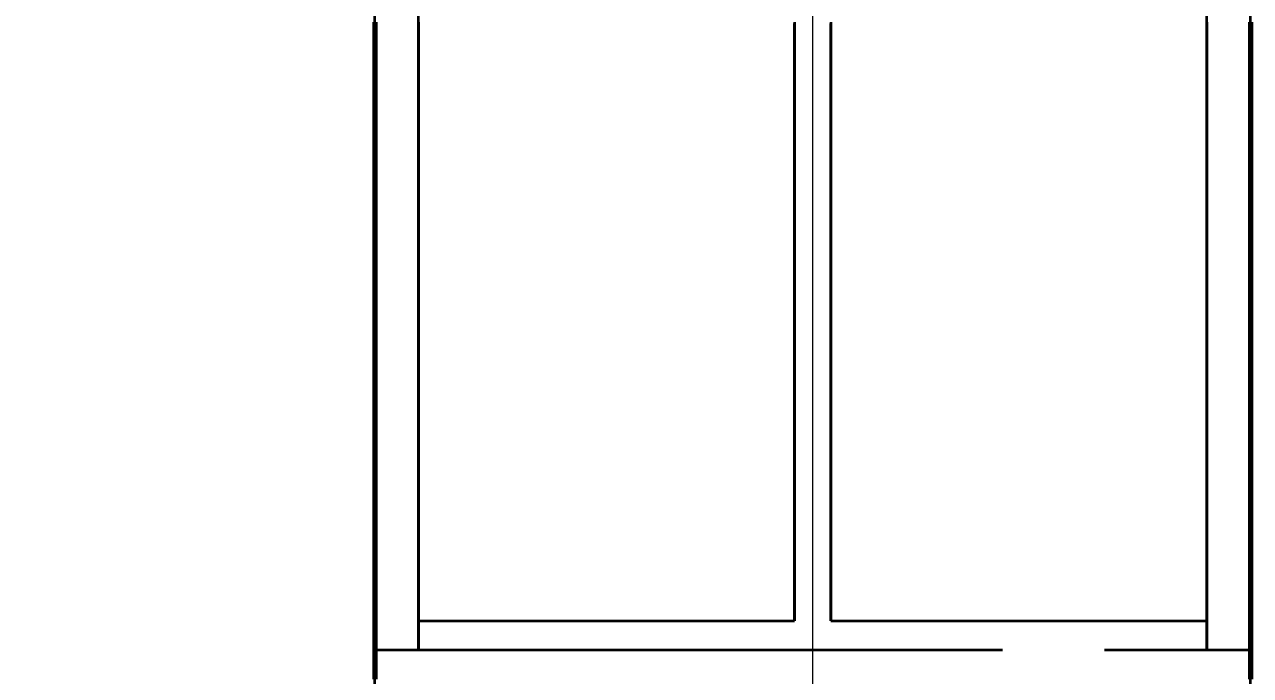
# Model space of a CAD drawing. Header units: millimetres. Extents: x 0 to 2382, y 0 to 420.
# Drawn here: x 179.2 to 187.6, y 111.22 to 115.68 of the extents above; entities that cross this region are included whole.
import ezdxf

# ---------------------------------------------------------------- set-up
doc = ezdxf.new("R2010")
doc.units = ezdxf.units.MM
doc.linetypes.add('IRAM-E-TRAZOS', pattern=[5, 4, -1])
for name, color, linetype, lineweight in [('01-VISIBLE', 7, 'CONTINUOUS', 70), ('02-OCULTA', 4, 'IRAM-E-TRAZOS', 35), ('04-COTA', 3, 'CONTINUOUS', 18)]:
    doc.layers.add(name, color=color, linetype=linetype, lineweight=lineweight)
doc.styles.add('ISO3098', font='isocpeur.ttf')
doc.dimstyles.new('FLAMA-IRAM', dxfattribs={"dimtxt": 3.5, "dimasz": 3.5, "dimexe": 2, "dimexo": 1.5, "dimgap": 1, "dimtad": 1, "dimdec": 1, "dimtxsty": 'ISO3098', "dimblk": 'IRAM_FLECHA', "dimblk1": 'IRAM_FLECHA', "dimblk2": 'IRAM_FLECHA', "dimcen": 2.5, "dimclrd": 256, "dimclre": 256, "dimclrt": 256, "dimazin": 3, "dimtfac": 1, "dimtmove": 0, "dimatfit": 3, "dimlwd": 18, "dimlwe": 18})

# ---------------------------------------------------------------- blocks, each defined once
blk = doc.blocks.new('IRAM_FLECHA')
blk.add_solid([(0, 0), (-1, 0.125), (-1, -0.125)])

msp = doc.modelspace()

# ---------------------------------------------------------------- linework, layer by layer
at = {"layer": '01-VISIBLE'}
for points in [[(181.6, 115.7), (181.6, 115.65), (181.6, 115.6), (181.6, 115.55), (181.6, 115.5), (181.6, 115.45), (181.6, 115.4), (181.6, 115.35), (181.6, 115.3), (181.6, 115.25), (181.6, 115.2), (181.6, 115.15), (181.6, 115.1), (181.6, 115.05), (181.6, 115), (181.6, 114.95), (181.6, 114.9), (181.6, 114.85), (181.6, 114.8), (181.6, 114.75), (181.6, 114.7), (181.6, 114.65), (181.6, 114.6), (181.6, 114.55), (181.6, 114.5), (181.6, 114.45), (181.6, 114.4), (181.6, 114.35), (181.6, 114.3), (181.6, 114.25), (181.6, 114.2), (181.6, 114.15), (181.6, 114.1), (181.6, 114.05), (181.6, 114), (181.6, 113.95), (181.6, 113.9), (181.6, 113.85), (181.6, 113.8), (181.6, 113.75), (181.6, 113.7), (181.6, 113.65), (181.6, 113.6), (181.6, 113.55), (181.6, 113.5), (181.6, 113.45), (181.6, 113.4), (181.6, 113.35), (181.6, 113.3), (181.6, 113.25), (181.6, 113.2), (181.6, 113.15), (181.6, 113.1), (181.6, 113.05), (181.6, 113), (181.6, 112.95), (181.6, 112.9), (181.6, 112.85), (181.6, 112.8), (181.6, 112.75), (181.6, 112.7), (181.6, 112.65), (181.6, 112.6), (181.6, 112.55), (181.6, 112.5), (181.6, 112.45), (181.6, 112.4), (181.6, 112.35), (181.6, 112.3), (181.6, 112.25), (181.6, 112.2), (181.6, 112.15), (181.6, 112.1), (181.6, 112.05), (181.6, 112), (181.6, 111.95), (181.6, 111.9), (181.6, 111.85), (181.6, 111.8), (181.6, 111.75), (181.6, 111.7), (181.6, 111.65), (181.6, 111.6), (181.6, 111.55), (181.6, 111.5), (181.6, 111.45), (181.6, 111.4), (181.6, 111.35), (181.6, 111.3), (181.6, 111.25), (181.6, 111.2)], [(187.6, 115.7), (187.6, 115.65), (187.6, 115.6), (187.6, 115.55), (187.6, 115.5), (187.6, 115.45), (187.6, 115.4), (187.6, 115.35), (187.6, 115.3), (187.6, 115.25), (187.6, 115.2), (187.6, 115.15), (187.6, 115.1), (187.6, 115.05), (187.6, 115), (187.6, 114.95), (187.6, 114.9), (187.6, 114.85), (187.6, 114.8), (187.6, 114.75), (187.6, 114.7), (187.6, 114.65), (187.6, 114.6), (187.6, 114.55), (187.6, 114.5), (187.6, 114.45), (187.6, 114.4), (187.6, 114.35), (187.6, 114.3), (187.6, 114.25), (187.6, 114.2), (187.6, 114.15), (187.6, 114.1), (187.6, 114.05), (187.6, 114), (187.6, 113.95), (187.6, 113.9), (187.6, 113.85), (187.6, 113.8), (187.6, 113.75), (187.6, 113.7), (187.6, 113.65), (187.6, 113.6), (187.6, 113.55), (187.6, 113.5), (187.6, 113.45), (187.6, 113.4), (187.6, 113.35), (187.6, 113.3), (187.6, 113.25), (187.6, 113.2), (187.6, 113.15), (187.6, 113.1), (187.6, 113.05), (187.6, 113), (187.6, 112.95), (187.6, 112.9), (187.6, 112.85), (187.6, 112.8), (187.6, 112.75), (187.6, 112.7), (187.6, 112.65), (187.6, 112.6), (187.6, 112.55), (187.6, 112.5), (187.6, 112.45), (187.6, 112.4), (187.6, 112.35), (187.6, 112.3), (187.6, 112.25), (187.6, 112.2), (187.6, 112.15), (187.6, 112.1), (187.6, 112.05), (187.6, 112), (187.6, 111.95), (187.6, 111.9), (187.6, 111.85), (187.6, 111.8), (187.6, 111.75), (187.6, 111.7), (187.6, 111.65), (187.6, 111.6), (187.6, 111.55), (187.6, 111.5), (187.6, 111.45), (187.6, 111.4), (187.6, 111.35), (187.6, 111.3), (187.6, 111.25), (187.6, 111.2)]]:
    msp.add_lwpolyline(points, dxfattribs=at)
at = {"layer": '02-OCULTA'}
for p, q in [((181.9, 111.6), (184.475, 111.6)), ((184.725, 111.6), (187.3, 111.6)), ((181.6, 111.4), (187.6, 111.4)), ((181.9, 111.4), (187.3, 111.4))]:
    msp.add_line(p, q, dxfattribs=at)
for points in [[(181.6, 111.4), (181.6, 111.463), (181.6, 111.526), (181.6, 111.589), (181.6, 111.652), (181.6, 111.715), (181.6, 111.778), (181.6, 111.841), (181.6, 111.904), (181.6, 111.967), (181.6, 112.03), (181.6, 112.093), (181.6, 112.156), (181.6, 112.219), (181.6, 112.282), (181.6, 112.345), (181.6, 112.408), (181.6, 112.471), (181.6, 112.534), (181.6, 112.597), (181.6, 112.66), (181.6, 112.723), (181.6, 112.786), (181.6, 112.849), (181.6, 112.912), (181.6, 112.975), (181.6, 113.038), (181.6, 113.101), (181.6, 113.164), (181.6, 113.227), (181.6, 113.29), (181.6, 113.353), (181.6, 113.416), (181.6, 113.479), (181.6, 113.542), (181.6, 113.605), (181.6, 113.668), (181.6, 113.731), (181.6, 113.794), (181.6, 113.857), (181.6, 113.92), (181.6, 113.983), (181.6, 114.046), (181.6, 114.109), (181.6, 114.172), (181.6, 114.235), (181.6, 114.298), (181.6, 114.361), (181.6, 114.424), (181.6, 114.487), (181.6, 114.55), (181.6, 114.613), (181.6, 114.676), (181.6, 114.739), (181.6, 114.802), (181.6, 114.865), (181.6, 114.928), (181.6, 114.991), (181.6, 115.054), (181.6, 115.117), (181.6, 115.18), (181.6, 115.243), (181.6, 115.306), (181.6, 115.369), (181.6, 115.432), (181.6, 115.495), (181.6, 115.558), (181.6, 115.621), (181.6, 115.684), (181.6, 115.747)], [(181.6, 115.7), (181.6, 115.65), (181.6, 115.6), (181.6, 115.55), (181.6, 115.5), (181.6, 115.45), (181.6, 115.4), (181.6, 115.35), (181.6, 115.3), (181.6, 115.25), (181.6, 115.2), (181.6, 115.15), (181.6, 115.1), (181.6, 115.05), (181.6, 115), (181.6, 114.95), (181.6, 114.9), (181.6, 114.85), (181.6, 114.8), (181.6, 114.75), (181.6, 114.7), (181.6, 114.65), (181.6, 114.6), (181.6, 114.55), (181.6, 114.5), (181.6, 114.45), (181.6, 114.4), (181.6, 114.35), (181.6, 114.3), (181.6, 114.25), (181.6, 114.2), (181.6, 114.15), (181.6, 114.1), (181.6, 114.05), (181.6, 114), (181.6, 113.95), (181.6, 113.9), (181.6, 113.85), (181.6, 113.8), (181.6, 113.75), (181.6, 113.7), (181.6, 113.65), (181.6, 113.6), (181.6, 113.55), (181.6, 113.5), (181.6, 113.45), (181.6, 113.4), (181.6, 113.35), (181.6, 113.3), (181.6, 113.25), (181.6, 113.2), (181.6, 113.15), (181.6, 113.1), (181.6, 113.05), (181.6, 113), (181.6, 112.95), (181.6, 112.9), (181.6, 112.85), (181.6, 112.8), (181.6, 112.75), (181.6, 112.7), (181.6, 112.65), (181.6, 112.6), (181.6, 112.55), (181.6, 112.5), (181.6, 112.45), (181.6, 112.4), (181.6, 112.35), (181.6, 112.3), (181.6, 112.25), (181.6, 112.2), (181.6, 112.15), (181.6, 112.1), (181.6, 112.05), (181.6, 112), (181.6, 111.95), (181.6, 111.9), (181.6, 111.85), (181.6, 111.8), (181.6, 111.75), (181.6, 111.7), (181.6, 111.65), (181.6, 111.6), (181.6, 111.55), (181.6, 111.5), (181.6, 111.45), (181.6, 111.4)], [(181.6, 111.1375), (181.6, 111.225), (181.6, 111.3125), (181.6, 111.4), (181.6, 111.4875), (181.6, 111.575), (181.6, 111.6625), (181.6, 111.75), (181.6, 111.8375), (181.6, 111.925), (181.6, 112.0125), (181.6, 112.1), (181.6, 112.1875), (181.6, 112.275), (181.6, 112.3625), (181.6, 112.45), (181.6, 112.5375), (181.6, 112.625), (181.6, 112.7125), (181.6, 112.8), (181.6, 112.8875), (181.6, 112.975), (181.6, 113.0625), (181.6, 113.15), (181.6, 113.2375), (181.6, 113.325), (181.6, 113.4125), (181.6, 113.5), (181.6, 113.5875), (181.6, 113.675), (181.6, 113.7625), (181.6, 113.85), (181.6, 113.9375), (181.6, 114.025), (181.6, 114.1125), (181.6, 114.2), (181.6, 114.2875), (181.6, 114.375), (181.6, 114.4625), (181.6, 114.55), (181.6, 114.6375), (181.6, 114.725), (181.6, 114.8125), (181.6, 114.9), (181.6, 114.9875), (181.6, 115.075), (181.6, 115.1625), (181.6, 115.25), (181.6, 115.3375), (181.6, 115.425), (181.6, 115.5125), (181.6, 115.6), (181.6, 115.6875)], [(181.9, 111.4), (181.9, 111.463), (181.9, 111.526), (181.9, 111.589), (181.9, 111.652), (181.9, 111.715), (181.9, 111.778), (181.9, 111.841), (181.9, 111.904), (181.9, 111.967), (181.9, 112.03), (181.9, 112.093), (181.9, 112.156), (181.9, 112.219), (181.9, 112.282), (181.9, 112.345), (181.9, 112.408), (181.9, 112.471), (181.9, 112.534), (181.9, 112.597), (181.9, 112.66), (181.9, 112.723), (181.9, 112.786), (181.9, 112.849), (181.9, 112.912), (181.9, 112.975), (181.9, 113.038), (181.9, 113.101), (181.9, 113.164), (181.9, 113.227), (181.9, 113.29), (181.9, 113.353), (181.9, 113.416), (181.9, 113.479), (181.9, 113.542), (181.9, 113.605), (181.9, 113.668), (181.9, 113.731), (181.9, 113.794), (181.9, 113.857), (181.9, 113.92), (181.9, 113.983), (181.9, 114.046), (181.9, 114.109), (181.9, 114.172), (181.9, 114.235), (181.9, 114.298), (181.9, 114.361), (181.9, 114.424), (181.9, 114.487), (181.9, 114.55), (181.9, 114.613), (181.9, 114.676), (181.9, 114.739), (181.9, 114.802), (181.9, 114.865), (181.9, 114.928), (181.9, 114.991), (181.9, 115.054), (181.9, 115.117), (181.9, 115.18), (181.9, 115.243), (181.9, 115.306), (181.9, 115.369), (181.9, 115.432), (181.9, 115.495), (181.9, 115.558), (181.9, 115.621), (181.9, 115.684), (181.9, 115.747)], [(181.9, 115.7), (181.9, 115.65), (181.9, 115.6), (181.9, 115.55), (181.9, 115.5), (181.9, 115.45), (181.9, 115.4), (181.9, 115.35), (181.9, 115.3), (181.9, 115.25), (181.9, 115.2), (181.9, 115.15), (181.9, 115.1), (181.9, 115.05), (181.9, 115), (181.9, 114.95), (181.9, 114.9), (181.9, 114.85), (181.9, 114.8), (181.9, 114.75), (181.9, 114.7), (181.9, 114.65), (181.9, 114.6), (181.9, 114.55), (181.9, 114.5), (181.9, 114.45), (181.9, 114.4), (181.9, 114.35), (181.9, 114.3), (181.9, 114.25), (181.9, 114.2), (181.9, 114.15), (181.9, 114.1), (181.9, 114.05), (181.9, 114), (181.9, 113.95), (181.9, 113.9), (181.9, 113.85), (181.9, 113.8), (181.9, 113.75), (181.9, 113.7), (181.9, 113.65), (181.9, 113.6), (181.9, 113.55), (181.9, 113.5), (181.9, 113.45), (181.9, 113.4), (181.9, 113.35), (181.9, 113.3), (181.9, 113.25), (181.9, 113.2), (181.9, 113.15), (181.9, 113.1), (181.9, 113.05), (181.9, 113), (181.9, 112.95), (181.9, 112.9), (181.9, 112.85), (181.9, 112.8), (181.9, 112.75), (181.9, 112.7), (181.9, 112.65), (181.9, 112.6), (181.9, 112.55), (181.9, 112.5), (181.9, 112.45), (181.9, 112.4), (181.9, 112.35), (181.9, 112.3), (181.9, 112.25), (181.9, 112.2), (181.9, 112.15), (181.9, 112.1), (181.9, 112.05), (181.9, 112), (181.9, 111.95), (181.9, 111.9), (181.9, 111.85), (181.9, 111.8), (181.9, 111.75), (181.9, 111.7), (181.9, 111.65), (181.9, 111.6), (181.9, 111.55), (181.9, 111.5), (181.9, 111.45), (181.9, 111.4)], [(181.9, 115.7), (181.9, 115.65), (181.9, 115.6), (181.9, 115.55), (181.9, 115.5), (181.9, 115.45), (181.9, 115.4), (181.9, 115.35), (181.9, 115.3), (181.9, 115.25), (181.9, 115.2), (181.9, 115.15), (181.9, 115.1), (181.9, 115.05), (181.9, 115), (181.9, 114.95), (181.9, 114.9), (181.9, 114.85), (181.9, 114.8), (181.9, 114.75), (181.9, 114.7), (181.9, 114.65), (181.9, 114.6), (181.9, 114.55), (181.9, 114.5), (181.9, 114.45), (181.9, 114.4), (181.9, 114.35), (181.9, 114.3), (181.9, 114.25), (181.9, 114.2), (181.9, 114.15), (181.9, 114.1), (181.9, 114.05), (181.9, 114), (181.9, 113.95), (181.9, 113.9), (181.9, 113.85), (181.9, 113.8), (181.9, 113.75), (181.9, 113.7), (181.9, 113.65), (181.9, 113.6), (181.9, 113.55), (181.9, 113.5), (181.9, 113.45), (181.9, 113.4), (181.9, 113.35), (181.9, 113.3), (181.9, 113.25), (181.9, 113.2), (181.9, 113.15), (181.9, 113.1), (181.9, 113.05), (181.9, 113), (181.9, 112.95), (181.9, 112.9), (181.9, 112.85), (181.9, 112.8), (181.9, 112.75), (181.9, 112.7), (181.9, 112.65), (181.9, 112.6), (181.9, 112.55), (181.9, 112.5), (181.9, 112.45), (181.9, 112.4), (181.9, 112.35), (181.9, 112.3), (181.9, 112.25), (181.9, 112.2), (181.9, 112.15), (181.9, 112.1), (181.9, 112.05), (181.9, 112), (181.9, 111.95), (181.9, 111.9), (181.9, 111.85), (181.9, 111.8), (181.9, 111.75), (181.9, 111.7), (181.9, 111.65), (181.9, 111.6)], [(181.9, 111.6), (181.9, 111.662), (181.9, 111.724), (181.9, 111.786), (181.9, 111.848), (181.9, 111.91), (181.9, 111.972), (181.9, 112.034), (181.9, 112.096), (181.9, 112.158), (181.9, 112.22), (181.9, 112.282), (181.9, 112.344), (181.9, 112.406), (181.9, 112.468), (181.9, 112.53), (181.9, 112.592), (181.9, 112.654), (181.9, 112.716), (181.9, 112.778), (181.9, 112.84), (181.9, 112.902), (181.9, 112.964), (181.9, 113.026), (181.9, 113.088), (181.9, 113.15), (181.9, 113.212), (181.9, 113.274), (181.9, 113.336), (181.9, 113.398), (181.9, 113.46), (181.9, 113.522), (181.9, 113.584), (181.9, 113.646), (181.9, 113.708), (181.9, 113.77), (181.9, 113.832), (181.9, 113.894), (181.9, 113.956), (181.9, 114.018), (181.9, 114.08), (181.9, 114.142), (181.9, 114.204), (181.9, 114.266), (181.9, 114.328), (181.9, 114.39), (181.9, 114.452), (181.9, 114.514), (181.9, 114.576), (181.9, 114.638), (181.9, 114.7), (181.9, 114.762), (181.9, 114.824), (181.9, 114.886), (181.9, 114.948), (181.9, 115.01), (181.9, 115.072), (181.9, 115.134), (181.9, 115.196), (181.9, 115.258), (181.9, 115.32), (181.9, 115.382), (181.9, 115.444), (181.9, 115.506), (181.9, 115.568), (181.9, 115.63), (181.9, 115.692)], [(184.475, 115.7), (184.475, 115.65), (184.475, 115.6), (184.475, 115.55), (184.475, 115.5), (184.475, 115.45), (184.475, 115.4), (184.475, 115.35), (184.475, 115.3), (184.475, 115.25), (184.475, 115.2), (184.475, 115.15), (184.475, 115.1), (184.475, 115.05), (184.475, 115), (184.475, 114.95), (184.475, 114.9), (184.475, 114.85), (184.475, 114.8), (184.475, 114.75), (184.475, 114.7), (184.475, 114.65), (184.475, 114.6), (184.475, 114.55), (184.475, 114.5), (184.475, 114.45), (184.475, 114.4), (184.475, 114.35), (184.475, 114.3), (184.475, 114.25), (184.475, 114.2), (184.475, 114.15), (184.475, 114.1), (184.475, 114.05), (184.475, 114), (184.475, 113.95), (184.475, 113.9), (184.475, 113.85), (184.475, 113.8), (184.475, 113.75), (184.475, 113.7), (184.475, 113.65), (184.475, 113.6), (184.475, 113.55), (184.475, 113.5), (184.475, 113.45), (184.475, 113.4), (184.475, 113.35), (184.475, 113.3), (184.475, 113.25), (184.475, 113.2), (184.475, 113.15), (184.475, 113.1), (184.475, 113.05), (184.475, 113), (184.475, 112.95), (184.475, 112.9), (184.475, 112.85), (184.475, 112.8), (184.475, 112.75), (184.475, 112.7), (184.475, 112.65), (184.475, 112.6), (184.475, 112.55), (184.475, 112.5), (184.475, 112.45), (184.475, 112.4), (184.475, 112.35), (184.475, 112.3), (184.475, 112.25), (184.475, 112.2), (184.475, 112.15), (184.475, 112.1), (184.475, 112.05), (184.475, 112), (184.475, 111.95), (184.475, 111.9), (184.475, 111.85), (184.475, 111.8), (184.475, 111.75), (184.475, 111.7), (184.475, 111.65), (184.475, 111.6)], [(184.475, 111.6), (184.475, 111.662), (184.475, 111.724), (184.475, 111.786), (184.475, 111.848), (184.475, 111.91), (184.475, 111.972), (184.475, 112.034), (184.475, 112.096), (184.475, 112.158), (184.475, 112.22), (184.475, 112.282), (184.475, 112.344), (184.475, 112.406), (184.475, 112.468), (184.475, 112.53), (184.475, 112.592), (184.475, 112.654), (184.475, 112.716), (184.475, 112.778), (184.475, 112.84), (184.475, 112.902), (184.475, 112.964), (184.475, 113.026), (184.475, 113.088), (184.475, 113.15), (184.475, 113.212), (184.475, 113.274), (184.475, 113.336), (184.475, 113.398), (184.475, 113.46), (184.475, 113.522), (184.475, 113.584), (184.475, 113.646), (184.475, 113.708), (184.475, 113.77), (184.475, 113.832), (184.475, 113.894), (184.475, 113.956), (184.475, 114.018), (184.475, 114.08), (184.475, 114.142), (184.475, 114.204), (184.475, 114.266), (184.475, 114.328), (184.475, 114.39), (184.475, 114.452), (184.475, 114.514), (184.475, 114.576), (184.475, 114.638), (184.475, 114.7), (184.475, 114.762), (184.475, 114.824), (184.475, 114.886), (184.475, 114.948), (184.475, 115.01), (184.475, 115.072), (184.475, 115.134), (184.475, 115.196), (184.475, 115.258), (184.475, 115.32), (184.475, 115.382), (184.475, 115.444), (184.475, 115.506), (184.475, 115.568), (184.475, 115.63), (184.475, 115.692)], [(184.725, 115.7), (184.725, 115.65), (184.725, 115.6), (184.725, 115.55), (184.725, 115.5), (184.725, 115.45), (184.725, 115.4), (184.725, 115.35), (184.725, 115.3), (184.725, 115.25), (184.725, 115.2), (184.725, 115.15), (184.725, 115.1), (184.725, 115.05), (184.725, 115), (184.725, 114.95), (184.725, 114.9), (184.725, 114.85), (184.725, 114.8), (184.725, 114.75), (184.725, 114.7), (184.725, 114.65), (184.725, 114.6), (184.725, 114.55), (184.725, 114.5), (184.725, 114.45), (184.725, 114.4), (184.725, 114.35), (184.725, 114.3), (184.725, 114.25), (184.725, 114.2), (184.725, 114.15), (184.725, 114.1), (184.725, 114.05), (184.725, 114), (184.725, 113.95), (184.725, 113.9), (184.725, 113.85), (184.725, 113.8), (184.725, 113.75), (184.725, 113.7), (184.725, 113.65), (184.725, 113.6), (184.725, 113.55), (184.725, 113.5), (184.725, 113.45), (184.725, 113.4), (184.725, 113.35), (184.725, 113.3), (184.725, 113.25), (184.725, 113.2), (184.725, 113.15), (184.725, 113.1), (184.725, 113.05), (184.725, 113), (184.725, 112.95), (184.725, 112.9), (184.725, 112.85), (184.725, 112.8), (184.725, 112.75), (184.725, 112.7), (184.725, 112.65), (184.725, 112.6), (184.725, 112.55), (184.725, 112.5), (184.725, 112.45), (184.725, 112.4), (184.725, 112.35), (184.725, 112.3), (184.725, 112.25), (184.725, 112.2), (184.725, 112.15), (184.725, 112.1), (184.725, 112.05), (184.725, 112), (184.725, 111.95), (184.725, 111.9), (184.725, 111.85), (184.725, 111.8), (184.725, 111.75), (184.725, 111.7), (184.725, 111.65), (184.725, 111.6)], [(184.725, 111.6), (184.725, 111.662), (184.725, 111.724), (184.725, 111.786), (184.725, 111.848), (184.725, 111.91), (184.725, 111.972), (184.725, 112.034), (184.725, 112.096), (184.725, 112.158), (184.725, 112.22), (184.725, 112.282), (184.725, 112.344), (184.725, 112.406), (184.725, 112.468), (184.725, 112.53), (184.725, 112.592), (184.725, 112.654), (184.725, 112.716), (184.725, 112.778), (184.725, 112.84), (184.725, 112.902), (184.725, 112.964), (184.725, 113.026), (184.725, 113.088), (184.725, 113.15), (184.725, 113.212), (184.725, 113.274), (184.725, 113.336), (184.725, 113.398), (184.725, 113.46), (184.725, 113.522), (184.725, 113.584), (184.725, 113.646), (184.725, 113.708), (184.725, 113.77), (184.725, 113.832), (184.725, 113.894), (184.725, 113.956), (184.725, 114.018), (184.725, 114.08), (184.725, 114.142), (184.725, 114.204), (184.725, 114.266), (184.725, 114.328), (184.725, 114.39), (184.725, 114.452), (184.725, 114.514), (184.725, 114.576), (184.725, 114.638), (184.725, 114.7), (184.725, 114.762), (184.725, 114.824), (184.725, 114.886), (184.725, 114.948), (184.725, 115.01), (184.725, 115.072), (184.725, 115.134), (184.725, 115.196), (184.725, 115.258), (184.725, 115.32), (184.725, 115.382), (184.725, 115.444), (184.725, 115.506), (184.725, 115.568), (184.725, 115.63), (184.725, 115.692)], [(187.3, 111.4), (187.3, 111.463), (187.3, 111.526), (187.3, 111.589), (187.3, 111.652), (187.3, 111.715), (187.3, 111.778), (187.3, 111.841), (187.3, 111.904), (187.3, 111.967), (187.3, 112.03), (187.3, 112.093), (187.3, 112.156), (187.3, 112.219), (187.3, 112.282), (187.3, 112.345), (187.3, 112.408), (187.3, 112.471), (187.3, 112.534), (187.3, 112.597), (187.3, 112.66), (187.3, 112.723), (187.3, 112.786), (187.3, 112.849), (187.3, 112.912), (187.3, 112.975), (187.3, 113.038), (187.3, 113.101), (187.3, 113.164), (187.3, 113.227), (187.3, 113.29), (187.3, 113.353), (187.3, 113.416), (187.3, 113.479), (187.3, 113.542), (187.3, 113.605), (187.3, 113.668), (187.3, 113.731), (187.3, 113.794), (187.3, 113.857), (187.3, 113.92), (187.3, 113.983), (187.3, 114.046), (187.3, 114.109), (187.3, 114.172), (187.3, 114.235), (187.3, 114.298), (187.3, 114.361), (187.3, 114.424), (187.3, 114.487), (187.3, 114.55), (187.3, 114.613), (187.3, 114.676), (187.3, 114.739), (187.3, 114.802), (187.3, 114.865), (187.3, 114.928), (187.3, 114.991), (187.3, 115.054), (187.3, 115.117), (187.3, 115.18), (187.3, 115.243), (187.3, 115.306), (187.3, 115.369), (187.3, 115.432), (187.3, 115.495), (187.3, 115.558), (187.3, 115.621), (187.3, 115.684), (187.3, 115.747)], [(187.3, 115.7), (187.3, 115.65), (187.3, 115.6), (187.3, 115.55), (187.3, 115.5), (187.3, 115.45), (187.3, 115.4), (187.3, 115.35), (187.3, 115.3), (187.3, 115.25), (187.3, 115.2), (187.3, 115.15), (187.3, 115.1), (187.3, 115.05), (187.3, 115), (187.3, 114.95), (187.3, 114.9), (187.3, 114.85), (187.3, 114.8), (187.3, 114.75), (187.3, 114.7), (187.3, 114.65), (187.3, 114.6), (187.3, 114.55), (187.3, 114.5), (187.3, 114.45), (187.3, 114.4), (187.3, 114.35), (187.3, 114.3), (187.3, 114.25), (187.3, 114.2), (187.3, 114.15), (187.3, 114.1), (187.3, 114.05), (187.3, 114), (187.3, 113.95), (187.3, 113.9), (187.3, 113.85), (187.3, 113.8), (187.3, 113.75), (187.3, 113.7), (187.3, 113.65), (187.3, 113.6), (187.3, 113.55), (187.3, 113.5), (187.3, 113.45), (187.3, 113.4), (187.3, 113.35), (187.3, 113.3), (187.3, 113.25), (187.3, 113.2), (187.3, 113.15), (187.3, 113.1), (187.3, 113.05), (187.3, 113), (187.3, 112.95), (187.3, 112.9), (187.3, 112.85), (187.3, 112.8), (187.3, 112.75), (187.3, 112.7), (187.3, 112.65), (187.3, 112.6), (187.3, 112.55), (187.3, 112.5), (187.3, 112.45), (187.3, 112.4), (187.3, 112.35), (187.3, 112.3), (187.3, 112.25), (187.3, 112.2), (187.3, 112.15), (187.3, 112.1), (187.3, 112.05), (187.3, 112), (187.3, 111.95), (187.3, 111.9), (187.3, 111.85), (187.3, 111.8), (187.3, 111.75), (187.3, 111.7), (187.3, 111.65), (187.3, 111.6), (187.3, 111.55), (187.3, 111.5), (187.3, 111.45), (187.3, 111.4)], [(187.3, 115.7), (187.3, 115.65), (187.3, 115.6), (187.3, 115.55), (187.3, 115.5), (187.3, 115.45), (187.3, 115.4), (187.3, 115.35), (187.3, 115.3), (187.3, 115.25), (187.3, 115.2), (187.3, 115.15), (187.3, 115.1), (187.3, 115.05), (187.3, 115), (187.3, 114.95), (187.3, 114.9), (187.3, 114.85), (187.3, 114.8), (187.3, 114.75), (187.3, 114.7), (187.3, 114.65), (187.3, 114.6), (187.3, 114.55), (187.3, 114.5), (187.3, 114.45), (187.3, 114.4), (187.3, 114.35), (187.3, 114.3), (187.3, 114.25), (187.3, 114.2), (187.3, 114.15), (187.3, 114.1), (187.3, 114.05), (187.3, 114), (187.3, 113.95), (187.3, 113.9), (187.3, 113.85), (187.3, 113.8), (187.3, 113.75), (187.3, 113.7), (187.3, 113.65), (187.3, 113.6), (187.3, 113.55), (187.3, 113.5), (187.3, 113.45), (187.3, 113.4), (187.3, 113.35), (187.3, 113.3), (187.3, 113.25), (187.3, 113.2), (187.3, 113.15), (187.3, 113.1), (187.3, 113.05), (187.3, 113), (187.3, 112.95), (187.3, 112.9), (187.3, 112.85), (187.3, 112.8), (187.3, 112.75), (187.3, 112.7), (187.3, 112.65), (187.3, 112.6), (187.3, 112.55), (187.3, 112.5), (187.3, 112.45), (187.3, 112.4), (187.3, 112.35), (187.3, 112.3), (187.3, 112.25), (187.3, 112.2), (187.3, 112.15), (187.3, 112.1), (187.3, 112.05), (187.3, 112), (187.3, 111.95), (187.3, 111.9), (187.3, 111.85), (187.3, 111.8), (187.3, 111.75), (187.3, 111.7), (187.3, 111.65), (187.3, 111.6)], [(187.3, 111.6), (187.3, 111.662), (187.3, 111.724), (187.3, 111.786), (187.3, 111.848), (187.3, 111.91), (187.3, 111.972), (187.3, 112.034), (187.3, 112.096), (187.3, 112.158), (187.3, 112.22), (187.3, 112.282), (187.3, 112.344), (187.3, 112.406), (187.3, 112.468), (187.3, 112.53), (187.3, 112.592), (187.3, 112.654), (187.3, 112.716), (187.3, 112.778), (187.3, 112.84), (187.3, 112.902), (187.3, 112.964), (187.3, 113.026), (187.3, 113.088), (187.3, 113.15), (187.3, 113.212), (187.3, 113.274), (187.3, 113.336), (187.3, 113.398), (187.3, 113.46), (187.3, 113.522), (187.3, 113.584), (187.3, 113.646), (187.3, 113.708), (187.3, 113.77), (187.3, 113.832), (187.3, 113.894), (187.3, 113.956), (187.3, 114.018), (187.3, 114.08), (187.3, 114.142), (187.3, 114.204), (187.3, 114.266), (187.3, 114.328), (187.3, 114.39), (187.3, 114.452), (187.3, 114.514), (187.3, 114.576), (187.3, 114.638), (187.3, 114.7), (187.3, 114.762), (187.3, 114.824), (187.3, 114.886), (187.3, 114.948), (187.3, 115.01), (187.3, 115.072), (187.3, 115.134), (187.3, 115.196), (187.3, 115.258), (187.3, 115.32), (187.3, 115.382), (187.3, 115.444), (187.3, 115.506), (187.3, 115.568), (187.3, 115.63), (187.3, 115.692)], [(187.6, 111.4), (187.6, 111.463), (187.6, 111.526), (187.6, 111.589), (187.6, 111.652), (187.6, 111.715), (187.6, 111.778), (187.6, 111.841), (187.6, 111.904), (187.6, 111.967), (187.6, 112.03), (187.6, 112.093), (187.6, 112.156), (187.6, 112.219), (187.6, 112.282), (187.6, 112.345), (187.6, 112.408), (187.6, 112.471), (187.6, 112.534), (187.6, 112.597), (187.6, 112.66), (187.6, 112.723), (187.6, 112.786), (187.6, 112.849), (187.6, 112.912), (187.6, 112.975), (187.6, 113.038), (187.6, 113.101), (187.6, 113.164), (187.6, 113.227), (187.6, 113.29), (187.6, 113.353), (187.6, 113.416), (187.6, 113.479), (187.6, 113.542), (187.6, 113.605), (187.6, 113.668), (187.6, 113.731), (187.6, 113.794), (187.6, 113.857), (187.6, 113.92), (187.6, 113.983), (187.6, 114.046), (187.6, 114.109), (187.6, 114.172), (187.6, 114.235), (187.6, 114.298), (187.6, 114.361), (187.6, 114.424), (187.6, 114.487), (187.6, 114.55), (187.6, 114.613), (187.6, 114.676), (187.6, 114.739), (187.6, 114.802), (187.6, 114.865), (187.6, 114.928), (187.6, 114.991), (187.6, 115.054), (187.6, 115.117), (187.6, 115.18), (187.6, 115.243), (187.6, 115.306), (187.6, 115.369), (187.6, 115.432), (187.6, 115.495), (187.6, 115.558), (187.6, 115.621), (187.6, 115.684), (187.6, 115.747)], [(187.6, 115.7), (187.6, 115.65), (187.6, 115.6), (187.6, 115.55), (187.6, 115.5), (187.6, 115.45), (187.6, 115.4), (187.6, 115.35), (187.6, 115.3), (187.6, 115.25), (187.6, 115.2), (187.6, 115.15), (187.6, 115.1), (187.6, 115.05), (187.6, 115), (187.6, 114.95), (187.6, 114.9), (187.6, 114.85), (187.6, 114.8), (187.6, 114.75), (187.6, 114.7), (187.6, 114.65), (187.6, 114.6), (187.6, 114.55), (187.6, 114.5), (187.6, 114.45), (187.6, 114.4), (187.6, 114.35), (187.6, 114.3), (187.6, 114.25), (187.6, 114.2), (187.6, 114.15), (187.6, 114.1), (187.6, 114.05), (187.6, 114), (187.6, 113.95), (187.6, 113.9), (187.6, 113.85), (187.6, 113.8), (187.6, 113.75), (187.6, 113.7), (187.6, 113.65), (187.6, 113.6), (187.6, 113.55), (187.6, 113.5), (187.6, 113.45), (187.6, 113.4), (187.6, 113.35), (187.6, 113.3), (187.6, 113.25), (187.6, 113.2), (187.6, 113.15), (187.6, 113.1), (187.6, 113.05), (187.6, 113), (187.6, 112.95), (187.6, 112.9), (187.6, 112.85), (187.6, 112.8), (187.6, 112.75), (187.6, 112.7), (187.6, 112.65), (187.6, 112.6), (187.6, 112.55), (187.6, 112.5), (187.6, 112.45), (187.6, 112.4), (187.6, 112.35), (187.6, 112.3), (187.6, 112.25), (187.6, 112.2), (187.6, 112.15), (187.6, 112.1), (187.6, 112.05), (187.6, 112), (187.6, 111.95), (187.6, 111.9), (187.6, 111.85), (187.6, 111.8), (187.6, 111.75), (187.6, 111.7), (187.6, 111.65), (187.6, 111.6), (187.6, 111.55), (187.6, 111.5), (187.6, 111.45), (187.6, 111.4)], [(187.6, 111.1375), (187.6, 111.225), (187.6, 111.3125), (187.6, 111.4), (187.6, 111.4875), (187.6, 111.575), (187.6, 111.6625), (187.6, 111.75), (187.6, 111.8375), (187.6, 111.925), (187.6, 112.0125), (187.6, 112.1), (187.6, 112.1875), (187.6, 112.275), (187.6, 112.3625), (187.6, 112.45), (187.6, 112.5375), (187.6, 112.625), (187.6, 112.7125), (187.6, 112.8), (187.6, 112.8875), (187.6, 112.975), (187.6, 113.0625), (187.6, 113.15), (187.6, 113.2375), (187.6, 113.325), (187.6, 113.4125), (187.6, 113.5), (187.6, 113.5875), (187.6, 113.675), (187.6, 113.7625), (187.6, 113.85), (187.6, 113.9375), (187.6, 114.025), (187.6, 114.1125), (187.6, 114.2), (187.6, 114.2875), (187.6, 114.375), (187.6, 114.4625), (187.6, 114.55), (187.6, 114.6375), (187.6, 114.725), (187.6, 114.8125), (187.6, 114.9), (187.6, 114.9875), (187.6, 115.075), (187.6, 115.1625), (187.6, 115.25), (187.6, 115.3375), (187.6, 115.425), (187.6, 115.5125), (187.6, 115.6), (187.6, 115.6875)]]:
    msp.add_lwpolyline(points, dxfattribs=at)

# ---------------------------------------------------------------- dimensions: what is measured, and where the dimension line sits
at = {"layer": '04-COTA'}
msp.add_linear_dim(base=(141.4, 87.5), p1=(141.4, 124), p2=(184.6, 124), dimstyle='FLAMA-IRAM', override={"dimlfac": 10, "dimpost": 'trocha <>'}, dxfattribs=at).render()

doc.saveas('drawing.dxf')
